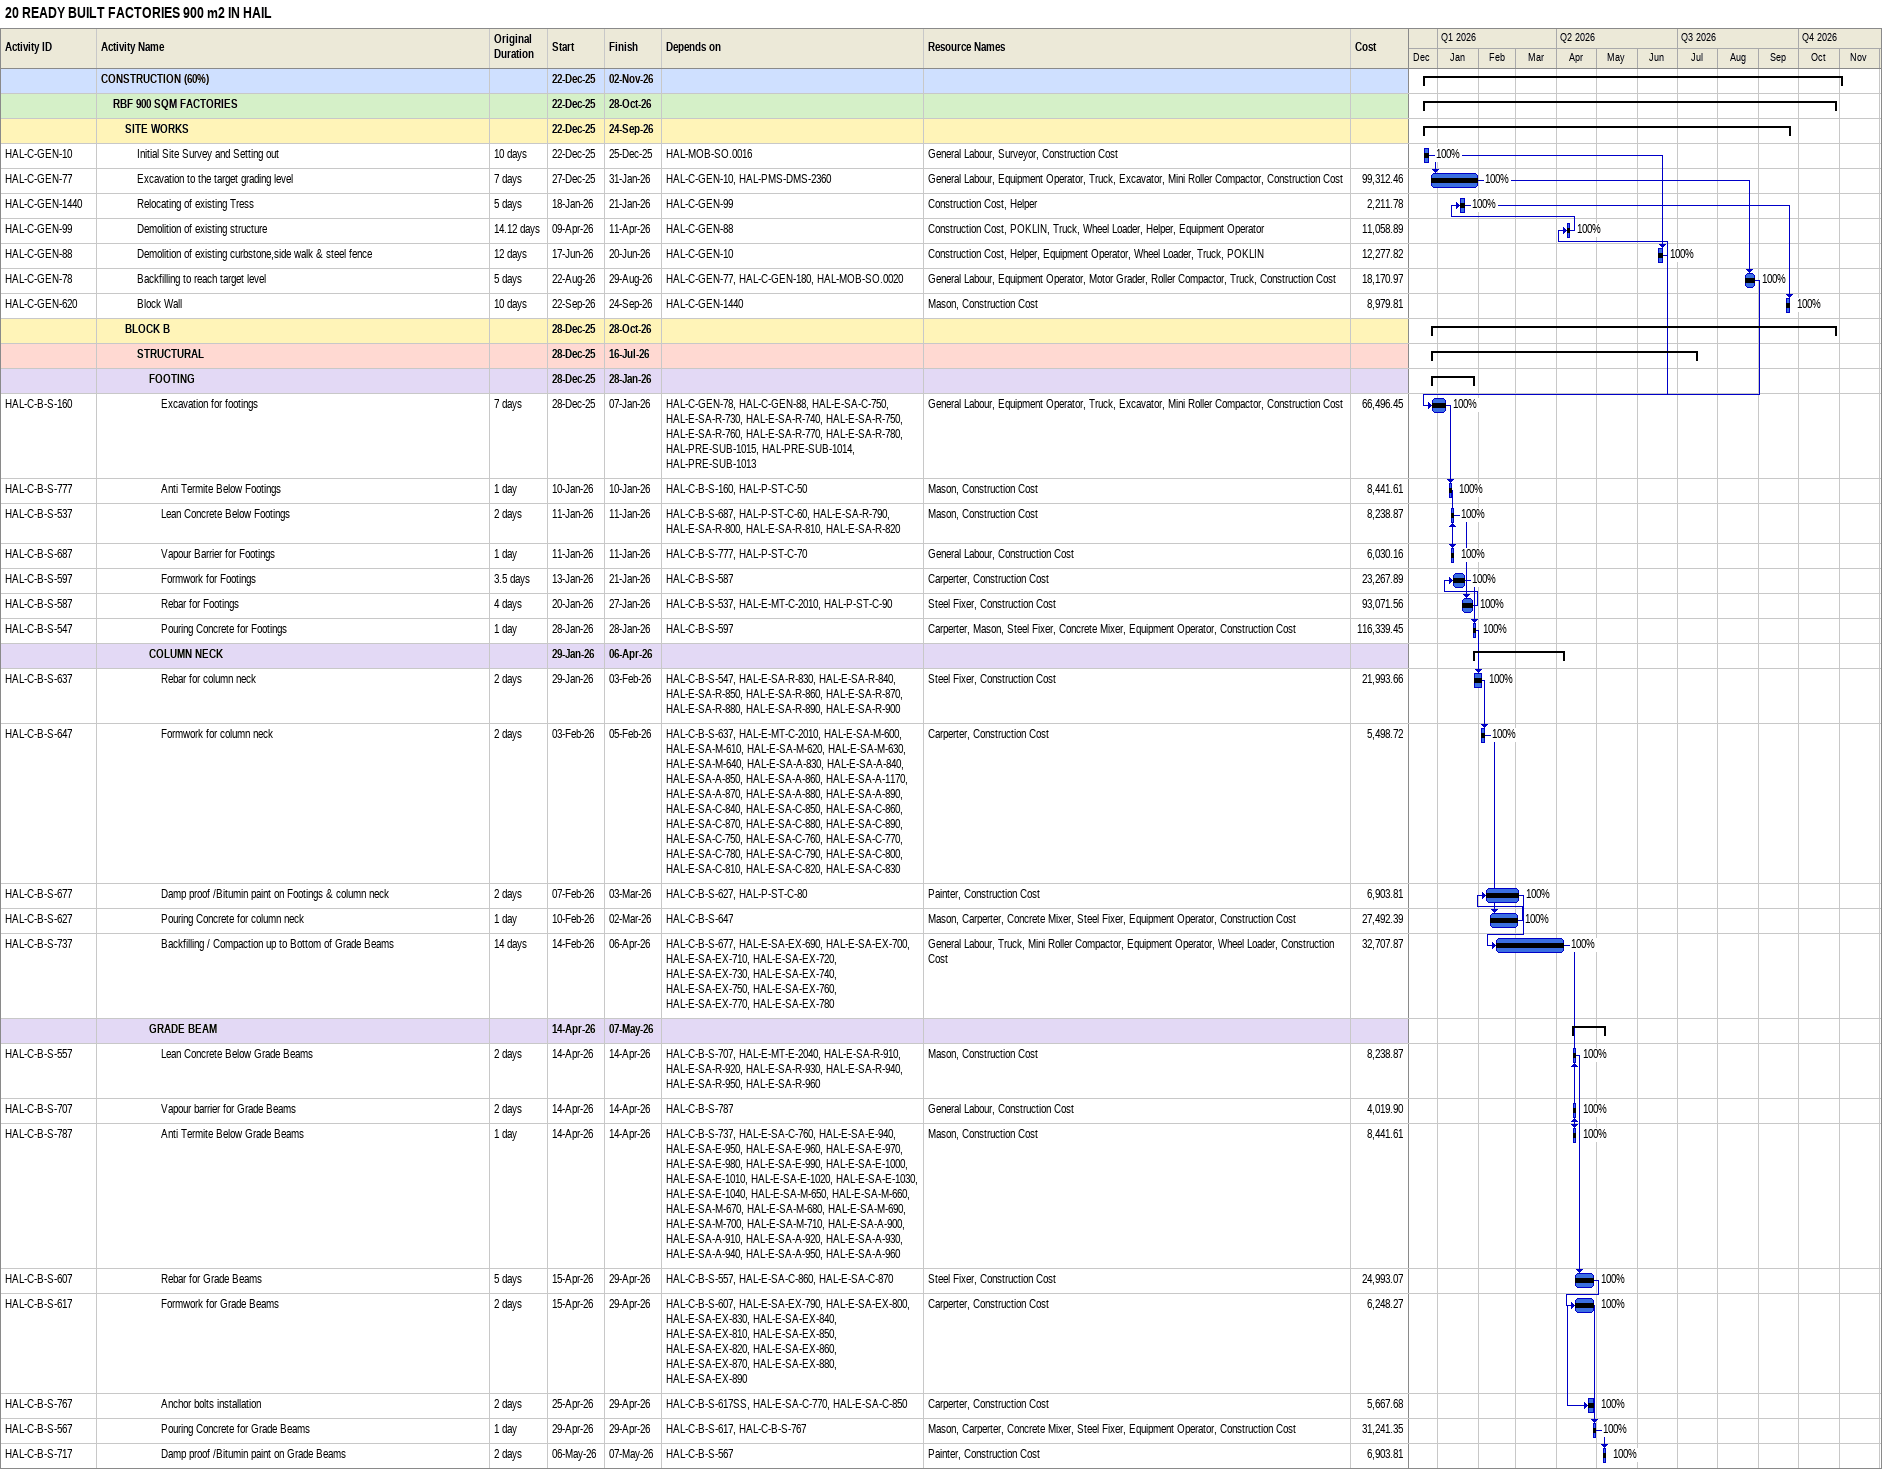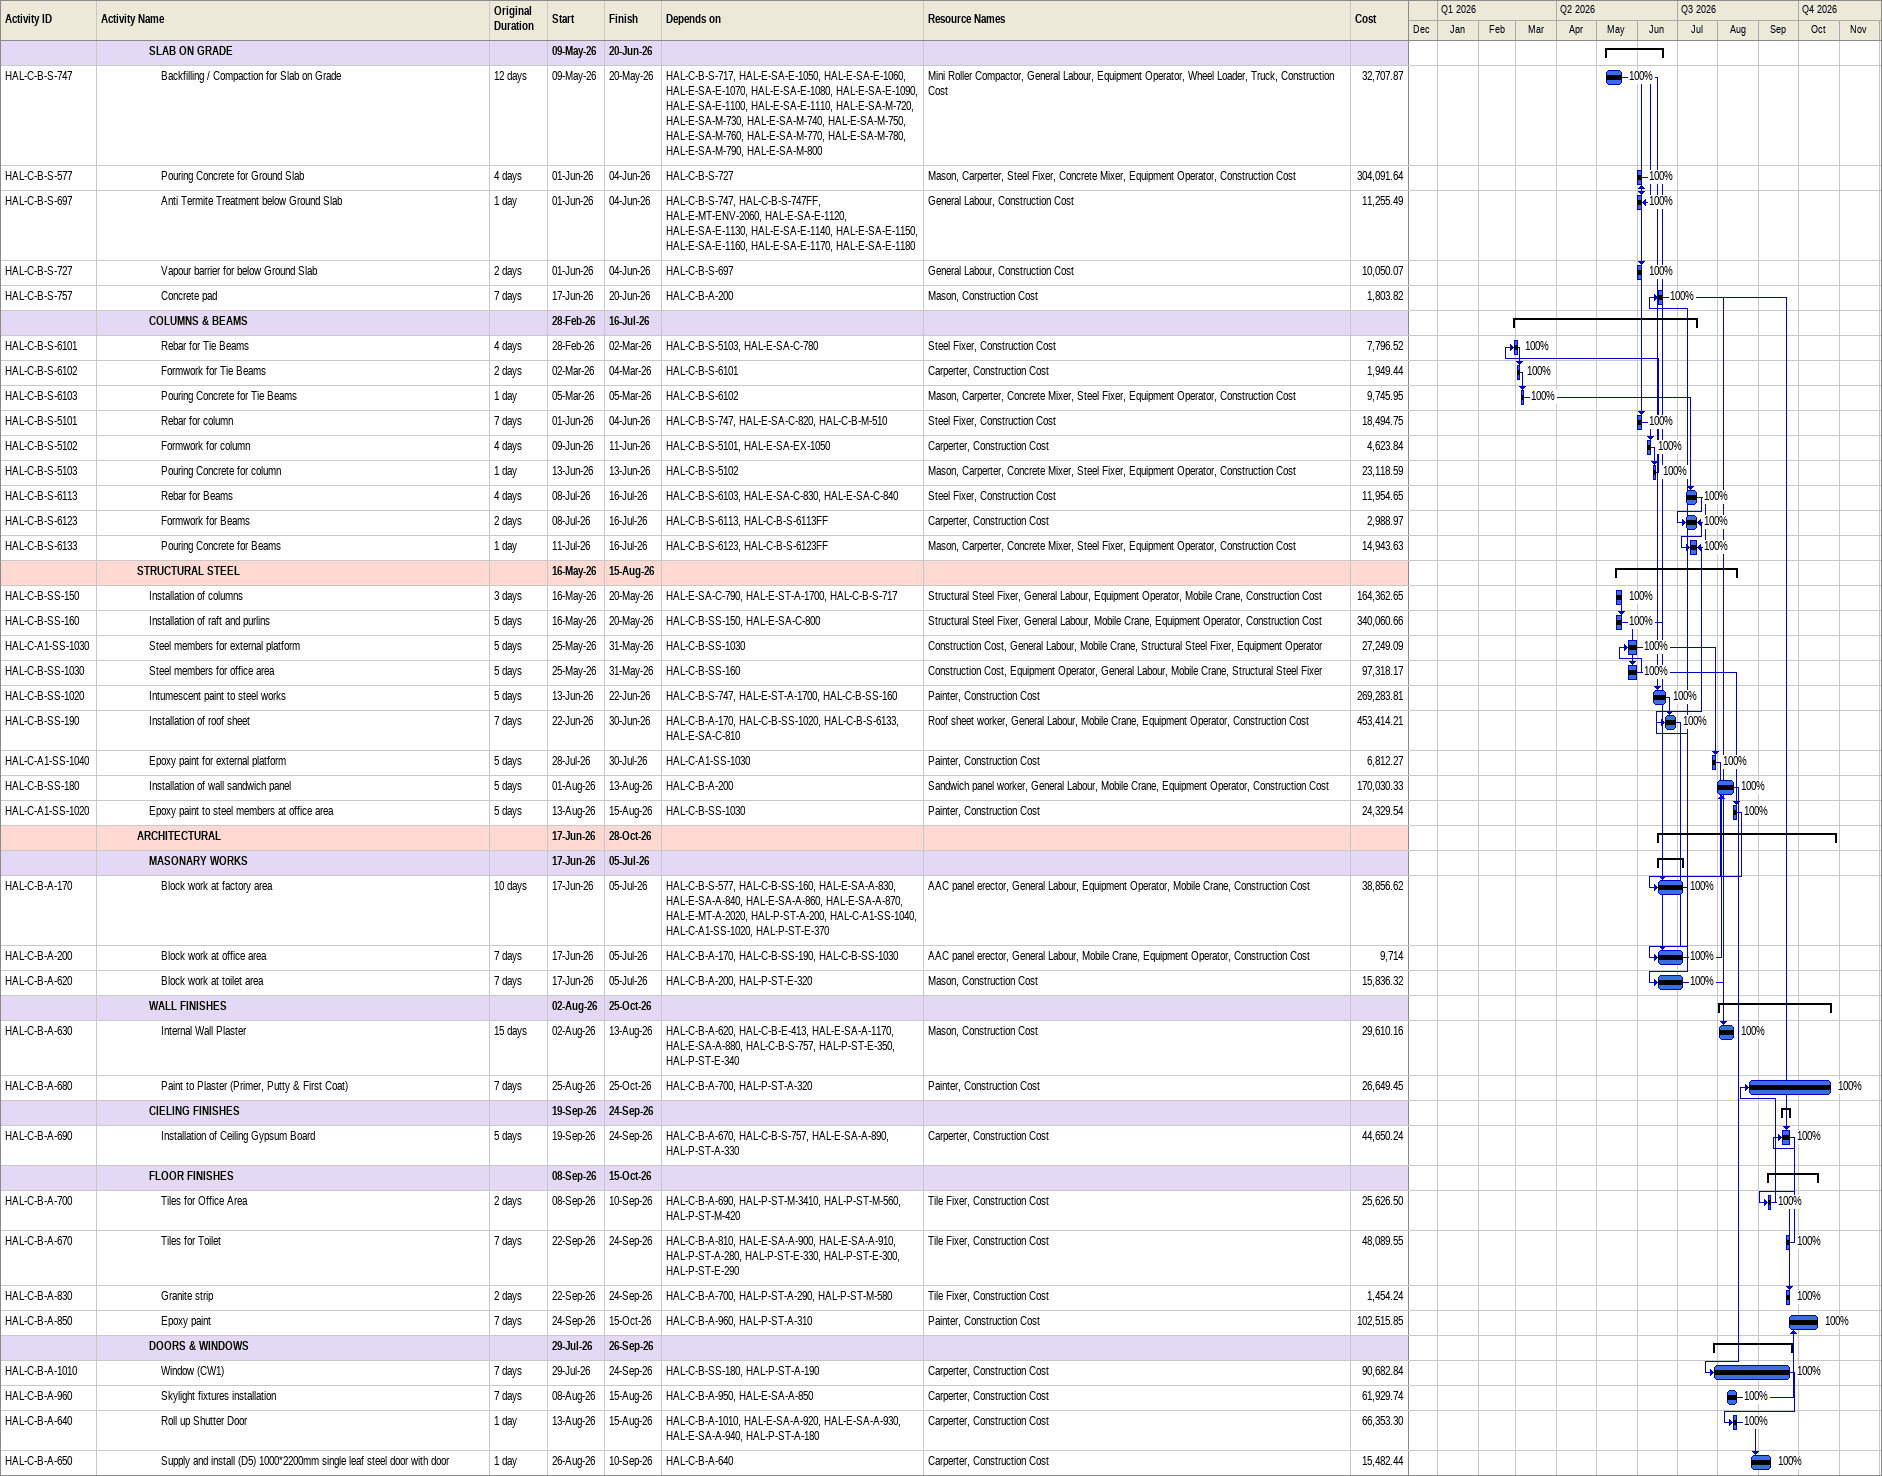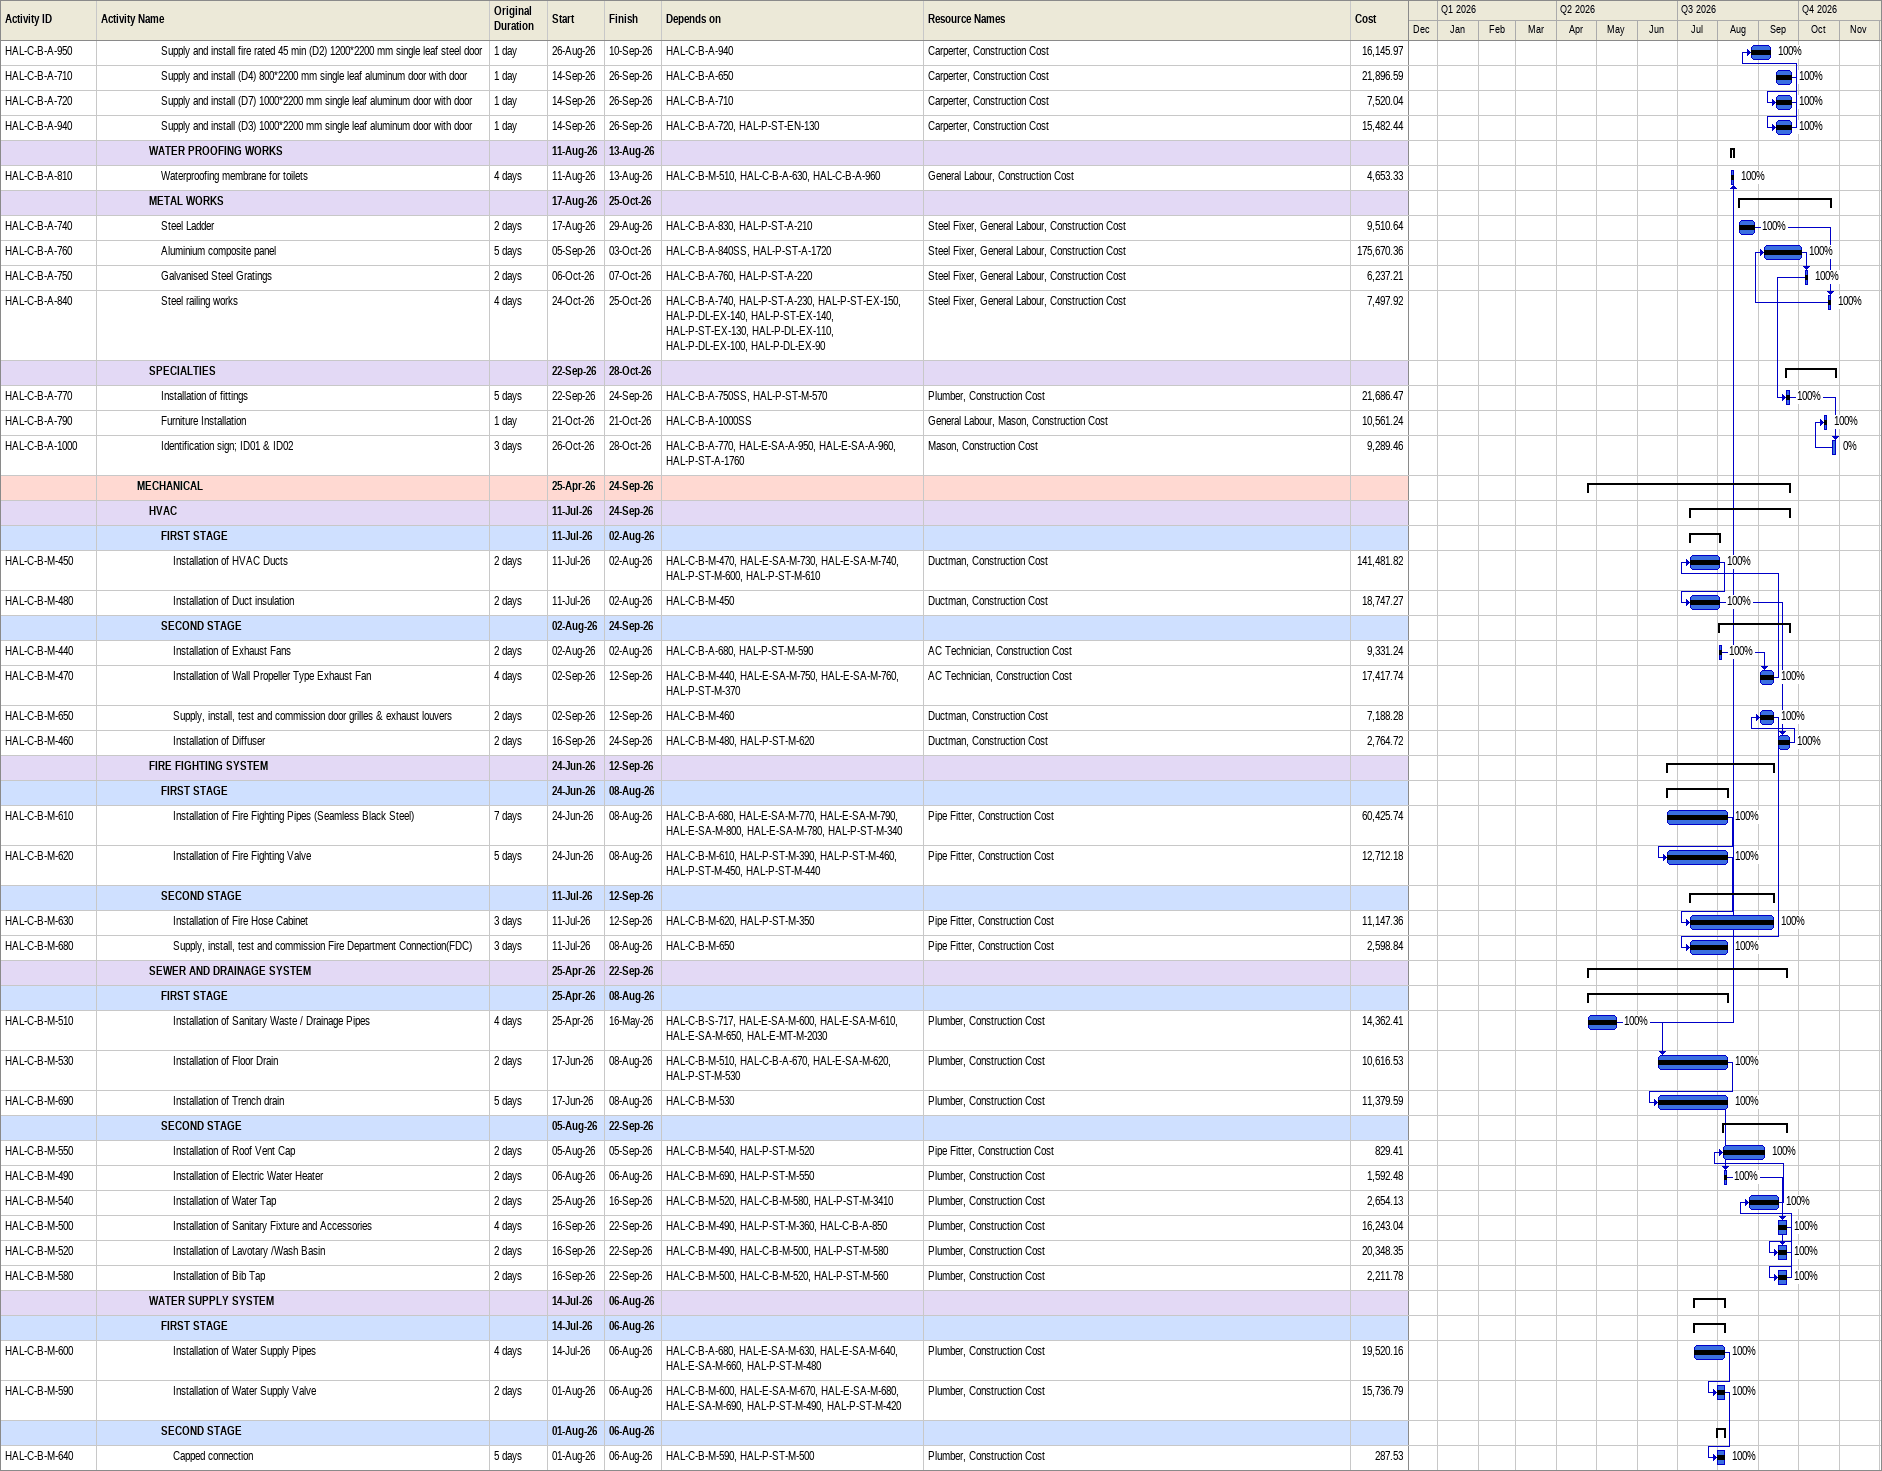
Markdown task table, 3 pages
20 READY BUILT FACTORIES 900 m2 IN HAIL

| ID | Level | Task | Original duration | Start | Finish | Predecessors | Resources | % complete | Cost |
|---|---|---|---|---|---|---|---|---|---|
|  | 1 | **CONSTRUCTION (60%)** |  | 2025-12-22 | 2026-11-02 |  |  |  |  |
|  | 2 | **RBF 900 SQM FACTORIES** |  | 2025-12-22 | 2026-10-28 |  |  |  |  |
|  | 3 | **SITE WORKS** |  | 2025-12-22 | 2026-09-24 |  |  |  |  |
| HAL-C-GEN-10 | 4 | Initial Site Survey and Setting out | 10d | 2025-12-22 | 2025-12-25 | HAL-MOB-SO.0016 | General Labour, Surveyor, Construction Cost | 100 |  |
| HAL-C-GEN-77 | 4 | Excavation to the target grading level | 7d | 2025-12-27 | 2026-01-31 | HAL-C-GEN-10, HAL-PMS-DMS-2360 | General Labour, Equipment Operator, Truck, Excavator, Mini Roller Compactor, Construction Cost | 100 | 99312.46 |
| HAL-C-GEN-1440 | 4 | Relocating of existing Tress | 5d | 2026-01-18 | 2026-01-21 | HAL-C-GEN-99 | Construction Cost, Helper | 100 | 2211.78 |
| HAL-C-GEN-99 | 4 | Demolition of existing structure | 14.12d | 2026-04-09 | 2026-04-11 | HAL-C-GEN-88 | Construction Cost, POKLIN, Truck, Wheel Loader, Helper, Equipment Operator | 100 | 11058.89 |
| HAL-C-GEN-88 | 4 | Demolition of existing curbstone,side walk & steel fence | 12d | 2026-06-17 | 2026-06-20 | HAL-C-GEN-10 | Construction Cost, Helper, Equipment Operator, Wheel Loader, Truck, POKLIN | 100 | 12277.82 |
| HAL-C-GEN-78 | 4 | Backfilling to reach target level | 5d | 2026-08-22 | 2026-08-29 | HAL-C-GEN-77, HAL-C-GEN-180, HAL-MOB-SO.0020 | General Labour, Equipment Operator, Motor Grader, Roller Compactor, Truck, Construction Cost | 100 | 18170.97 |
| HAL-C-GEN-620 | 4 | Block Wall | 10d | 2026-09-22 | 2026-09-24 | HAL-C-GEN-1440 | Mason, Construction Cost | 100 | 8979.81 |
|  | 3 | **BLOCK B** |  | 2025-12-28 | 2026-10-28 |  |  |  |  |
|  | 4 | **STRUCTURAL** |  | 2025-12-28 | 2026-07-16 |  |  |  |  |
|  | 5 | **FOOTING** |  | 2025-12-28 | 2026-01-28 |  |  |  |  |
| HAL-C-B-S-160 | 6 | Excavation for footings | 7d | 2025-12-28 | 2026-01-07 | HAL-C-GEN-78, HAL-C-GEN-88, HAL-E-SA-C-750, HAL-E-SA-R-730, HAL-E-SA-R-740, HAL-E-SA-R-750, HAL-E-SA-R-760, HAL-E-SA-R-770, HAL-E-SA-R-780, HAL-PRE-SUB-1015, HAL-PRE-SUB-1014, HAL-PRE-SUB-1013 | General Labour, Equipment Operator, Truck, Excavator, Mini Roller Compactor, Construction Cost | 100 | 66496.45 |
| HAL-C-B-S-777 | 6 | Anti Termite Below Footings | 1d | 2026-01-10 | 2026-01-10 | HAL-C-B-S-160, HAL-P-ST-C-50 | Mason, Construction Cost | 100 | 8441.61 |
| HAL-C-B-S-537 | 6 | Lean Concrete Below Footings | 2d | 2026-01-11 | 2026-01-11 | HAL-C-B-S-687, HAL-P-ST-C-60, HAL-E-SA-R-790, HAL-E-SA-R-800, HAL-E-SA-R-810, HAL-E-SA-R-820 | Mason, Construction Cost | 100 | 8238.87 |
| HAL-C-B-S-687 | 6 | Vapour Barrier for Footings | 1d | 2026-01-11 | 2026-01-11 | HAL-C-B-S-777, HAL-P-ST-C-70 | General Labour, Construction Cost | 100 | 6030.16 |
| HAL-C-B-S-597 | 6 | Formwork for Footings | 3.5d | 2026-01-13 | 2026-01-21 | HAL-C-B-S-587 | Carperter, Construction Cost | 100 | 23267.89 |
| HAL-C-B-S-587 | 6 | Rebar for Footings | 4d | 2026-01-20 | 2026-01-27 | HAL-C-B-S-537, HAL-E-MT-C-2010, HAL-P-ST-C-90 | Steel Fixer, Construction Cost | 100 | 93071.56 |
| HAL-C-B-S-547 | 6 | Pouring Concrete for Footings | 1d | 2026-01-28 | 2026-01-28 | HAL-C-B-S-597 | Carperter, Mason, Steel Fixer, Concrete Mixer, Equipment Operator, Construction Cost | 100 | 116339.45 |
|  | 5 | **COLUMN NECK** |  | 2026-01-29 | 2026-04-06 |  |  |  |  |
| HAL-C-B-S-637 | 6 | Rebar for column neck | 2d | 2026-01-29 | 2026-02-03 | HAL-C-B-S-547, HAL-E-SA-R-830, HAL-E-SA-R-840, HAL-E-SA-R-850, HAL-E-SA-R-860, HAL-E-SA-R-870, HAL-E-SA-R-880, HAL-E-SA-R-890, HAL-E-SA-R-900 | Steel Fixer, Construction Cost | 100 | 21993.66 |
| HAL-C-B-S-647 | 6 | Formwork for column neck | 2d | 2026-02-03 | 2026-02-05 | HAL-C-B-S-637, HAL-E-MT-C-2010, HAL-E-SA-M-600, HAL-E-SA-M-610, HAL-E-SA-M-620, HAL-E-SA-M-630, HAL-E-SA-M-640, HAL-E-SA-A-830, HAL-E-SA-A-840, HAL-E-SA-A-850, HAL-E-SA-A-860, HAL-E-SA-A-1170, HAL-E-SA-A-870, HAL-E-SA-A-880, HAL-E-SA-A-890, HAL-E-SA-C-840, HAL-E-SA-C-850, HAL-E-SA-C-860, HAL-E-SA-C-870, HAL-E-SA-C-880, HAL-E-SA-C-890, HAL-E-SA-C-750, HAL-E-SA-C-760, HAL-E-SA-C-770, HAL-E-SA-C-780, HAL-E-SA-C-790, HAL-E-SA-C-800, HAL-E-SA-C-810, HAL-E-SA-C-820, HAL-E-SA-C-830 | Carperter, Construction Cost | 100 | 5498.72 |
| HAL-C-B-S-677 | 6 | Damp proof /Bitumin paint on Footings & column neck | 2d | 2026-02-07 | 2026-03-03 | HAL-C-B-S-627, HAL-P-ST-C-80 | Painter, Construction Cost | 100 | 6903.81 |
| HAL-C-B-S-627 | 6 | Pouring Concrete for column neck | 1d | 2026-02-10 | 2026-03-02 | HAL-C-B-S-647 | Mason, Carperter, Concrete Mixer, Steel Fixer, Equipment Operator, Construction Cost | 100 | 27492.39 |
| HAL-C-B-S-737 | 6 | Backfilling / Compaction up to Bottom of Grade Beams | 14d | 2026-02-14 | 2026-04-06 | HAL-C-B-S-677, HAL-E-SA-EX-690, HAL-E-SA-EX-700, HAL-E-SA-EX-710, HAL-E-SA-EX-720, HAL-E-SA-EX-730, HAL-E-SA-EX-740, HAL-E-SA-EX-750, HAL-E-SA-EX-760, HAL-E-SA-EX-770, HAL-E-SA-EX-780 | General Labour, Truck, Mini Roller Compactor, Equipment Operator, Wheel Loader, Construction Cost | 100 | 32707.87 |
|  | 5 | **GRADE BEAM** |  | 2026-04-14 | 2026-05-07 |  |  |  |  |
| HAL-C-B-S-557 | 6 | Lean Concrete Below Grade Beams | 2d | 2026-04-14 | 2026-04-14 | HAL-C-B-S-707, HAL-E-MT-E-2040, HAL-E-SA-R-910, HAL-E-SA-R-920, HAL-E-SA-R-930, HAL-E-SA-R-940, HAL-E-SA-R-950, HAL-E-SA-R-960 | Mason, Construction Cost | 100 | 8238.87 |
| HAL-C-B-S-707 | 6 | Vapour barrier for Grade Beams | 2d | 2026-04-14 | 2026-04-14 | HAL-C-B-S-787 | General Labour, Construction Cost | 100 | 4019.90 |
| HAL-C-B-S-787 | 6 | Anti Termite Below Grade Beams | 1d | 2026-04-14 | 2026-04-14 | HAL-C-B-S-737, HAL-E-SA-C-760, HAL-E-SA-E-940, HAL-E-SA-E-950, HAL-E-SA-E-960, HAL-E-SA-E-970, HAL-E-SA-E-980, HAL-E-SA-E-990, HAL-E-SA-E-1000, HAL-E-SA-E-1010, HAL-E-SA-E-1020, HAL-E-SA-E-1030, HAL-E-SA-E-1040, HAL-E-SA-M-650, HAL-E-SA-M-660, HAL-E-SA-M-670, HAL-E-SA-M-680, HAL-E-SA-M-690, HAL-E-SA-M-700, HAL-E-SA-M-710, HAL-E-SA-A-900, HAL-E-SA-A-910, HAL-E-SA-A-920, HAL-E-SA-A-930, HAL-E-SA-A-940, HAL-E-SA-A-950, HAL-E-SA-A-960 | Mason, Construction Cost | 100 | 8441.61 |
| HAL-C-B-S-607 | 6 | Rebar for Grade Beams | 5d | 2026-04-15 | 2026-04-29 | HAL-C-B-S-557, HAL-E-SA-C-860, HAL-E-SA-C-870 | Steel Fixer, Construction Cost | 100 | 24993.07 |
| HAL-C-B-S-617 | 6 | Formwork for Grade Beams | 2d | 2026-04-15 | 2026-04-29 | HAL-C-B-S-607, HAL-E-SA-EX-790, HAL-E-SA-EX-800, HAL-E-SA-EX-830, HAL-E-SA-EX-840, HAL-E-SA-EX-810, HAL-E-SA-EX-850, HAL-E-SA-EX-820, HAL-E-SA-EX-860, HAL-E-SA-EX-870, HAL-E-SA-EX-880, HAL-E-SA-EX-890 | Carperter, Construction Cost | 100 | 6248.27 |
| HAL-C-B-S-767 | 6 | Anchor bolts installation | 2d | 2026-04-25 | 2026-04-29 | HAL-C-B-S-617SS, HAL-E-SA-C-770, HAL-E-SA-C-850 | Carperter, Construction Cost | 100 | 5667.68 |
| HAL-C-B-S-567 | 6 | Pouring Concrete for Grade Beams | 1d | 2026-04-29 | 2026-04-29 | HAL-C-B-S-617, HAL-C-B-S-767 | Mason, Carperter, Concrete Mixer, Steel Fixer, Equipment Operator, Construction Cost | 100 | 31241.35 |
| HAL-C-B-S-717 | 6 | Damp proof /Bitumin paint on Grade Beams | 2d | 2026-05-06 | 2026-05-07 | HAL-C-B-S-567 | Painter, Construction Cost | 100 | 6903.81 |
|  | 5 | **SLAB ON GRADE** |  | 2026-05-09 | 2026-06-20 |  |  |  |  |
| HAL-C-B-S-747 | 6 | Backfilling / Compaction for Slab on Grade | 12d | 2026-05-09 | 2026-05-20 | HAL-C-B-S-717, HAL-E-SA-E-1050, HAL-E-SA-E-1060, HAL-E-SA-E-1070, HAL-E-SA-E-1080, HAL-E-SA-E-1090, HAL-E-SA-E-1100, HAL-E-SA-E-1110, HAL-E-SA-M-720, HAL-E-SA-M-730, HAL-E-SA-M-740, HAL-E-SA-M-750, HAL-E-SA-M-760, HAL-E-SA-M-770, HAL-E-SA-M-780, HAL-E-SA-M-790, HAL-E-SA-M-800 | Mini Roller Compactor, General Labour, Equipment Operator, Wheel Loader, Truck, Construction Cost | 100 | 32707.87 |
| HAL-C-B-S-577 | 6 | Pouring Concrete for Ground Slab | 4d | 2026-06-01 | 2026-06-04 | HAL-C-B-S-727 | Mason, Carperter, Steel Fixer, Concrete Mixer, Equipment Operator, Construction Cost | 100 | 304091.64 |
| HAL-C-B-S-697 | 6 | Anti Termite Treatment below Ground Slab | 1d | 2026-06-01 | 2026-06-04 | HAL-C-B-S-747, HAL-C-B-S-747FF, HAL-E-MT-ENV-2060, HAL-E-SA-E-1120, HAL-E-SA-E-1130, HAL-E-SA-E-1140, HAL-E-SA-E-1150, HAL-E-SA-E-1160, HAL-E-SA-E-1170, HAL-E-SA-E-1180 | General Labour, Construction Cost | 100 | 11255.49 |
| HAL-C-B-S-727 | 6 | Vapour barrier for below Ground Slab | 2d | 2026-06-01 | 2026-06-04 | HAL-C-B-S-697 | General Labour, Construction Cost | 100 | 10050.07 |
| HAL-C-B-S-757 | 6 | Concrete pad | 7d | 2026-06-17 | 2026-06-20 | HAL-C-B-A-200 | Mason, Construction Cost | 100 | 1803.82 |
|  | 5 | **COLUMNS & BEAMS** |  | 2026-02-28 | 2026-07-16 |  |  |  |  |
| HAL-C-B-S-6101 | 6 | Rebar for Tie Beams | 4d | 2026-02-28 | 2026-03-02 | HAL-C-B-S-5103, HAL-E-SA-C-780 | Steel Fixer, Construction Cost | 100 | 7796.52 |
| HAL-C-B-S-6102 | 6 | Formwork for Tie Beams | 2d | 2026-03-02 | 2026-03-04 | HAL-C-B-S-6101 | Carperter, Construction Cost | 100 | 1949.44 |
| HAL-C-B-S-6103 | 6 | Pouring Concrete for Tie Beams | 1d | 2026-03-05 | 2026-03-05 | HAL-C-B-S-6102 | Mason, Carperter, Concrete Mixer, Steel Fixer, Equipment Operator, Construction Cost | 100 | 9745.95 |
| HAL-C-B-S-5101 | 6 | Rebar for column | 7d | 2026-06-01 | 2026-06-04 | HAL-C-B-S-747, HAL-E-SA-C-820, HAL-C-B-M-510 | Steel Fixer, Construction Cost | 100 | 18494.75 |
| HAL-C-B-S-5102 | 6 | Formwork for column | 4d | 2026-06-09 | 2026-06-11 | HAL-C-B-S-5101, HAL-E-SA-EX-1050 | Carperter, Construction Cost | 100 | 4623.84 |
| HAL-C-B-S-5103 | 6 | Pouring Concrete for column | 1d | 2026-06-13 | 2026-06-13 | HAL-C-B-S-5102 | Mason, Carperter, Concrete Mixer, Steel Fixer, Equipment Operator, Construction Cost | 100 | 23118.59 |
| HAL-C-B-S-6113 | 6 | Rebar for Beams | 4d | 2026-07-08 | 2026-07-16 | HAL-C-B-S-6103, HAL-E-SA-C-830, HAL-E-SA-C-840 | Steel Fixer, Construction Cost | 100 | 11954.65 |
| HAL-C-B-S-6123 | 6 | Formwork for Beams | 2d | 2026-07-08 | 2026-07-16 | HAL-C-B-S-6113, HAL-C-B-S-6113FF | Carperter, Construction Cost | 100 | 2988.97 |
| HAL-C-B-S-6133 | 6 | Pouring Concrete for Beams | 1d | 2026-07-11 | 2026-07-16 | HAL-C-B-S-6123, HAL-C-B-S-6123FF | Mason, Carperter, Concrete Mixer, Steel Fixer, Equipment Operator, Construction Cost | 100 | 14943.63 |
|  | 4 | **STRUCTURAL STEEL** |  | 2026-05-16 | 2026-08-15 |  |  |  |  |
| HAL-C-B-SS-150 | 5 | Installation of columns | 3d | 2026-05-16 | 2026-05-20 | HAL-E-SA-C-790, HAL-E-ST-A-1700, HAL-C-B-S-717 | Structural Steel Fixer, General Labour, Equipment Operator, Mobile Crane, Construction Cost | 100 | 164362.65 |
| HAL-C-B-SS-160 | 5 | Installation of raft and purlins | 5d | 2026-05-16 | 2026-05-20 | HAL-C-B-SS-150, HAL-E-SA-C-800 | Structural Steel Fixer, General Labour, Mobile Crane, Equipment Operator, Construction Cost | 100 | 340060.66 |
| HAL-C-A1-SS-1030 | 5 | Steel members for external platform | 5d | 2026-05-25 | 2026-05-31 | HAL-C-B-SS-1030 | Construction Cost, General Labour, Mobile Crane, Structural Steel Fixer, Equipment Operator | 100 | 27249.09 |
| HAL-C-B-SS-1030 | 5 | Steel members for office area | 5d | 2026-05-25 | 2026-05-31 | HAL-C-B-SS-160 | Construction Cost, Equipment Operator, General Labour, Mobile Crane, Structural Steel Fixer | 100 | 97318.17 |
| HAL-C-B-SS-1020 | 5 | Intumescent paint to steel works | 5d | 2026-06-13 | 2026-06-22 | HAL-C-B-S-747, HAL-E-ST-A-1700, HAL-C-B-SS-160 | Painter, Construction Cost | 100 | 269283.81 |
| HAL-C-B-SS-190 | 5 | Installation of roof sheet | 7d | 2026-06-22 | 2026-06-30 | HAL-C-B-A-170, HAL-C-B-SS-1020, HAL-C-B-S-6133, HAL-E-SA-C-810 | Roof sheet worker, General Labour, Mobile Crane, Equipment Operator, Construction Cost | 100 | 453414.21 |
| HAL-C-A1-SS-1040 | 5 | Epoxy paint for external platform | 5d | 2026-07-28 | 2026-07-30 | HAL-C-A1-SS-1030 | Painter, Construction Cost | 100 | 6812.27 |
| HAL-C-B-SS-180 | 5 | Installation of wall sandwich panel | 5d | 2026-08-01 | 2026-08-13 | HAL-C-B-A-200 | Sandwich panel worker, General Labour, Mobile Crane, Equipment Operator, Construction Cost | 100 | 170030.33 |
| HAL-C-A1-SS-1020 | 5 | Epoxy paint to steel members at office area | 5d | 2026-08-13 | 2026-08-15 | HAL-C-B-SS-1030 | Painter, Construction Cost | 100 | 24329.54 |
|  | 4 | **ARCHITECTURAL** |  | 2026-06-17 | 2026-10-28 |  |  |  |  |
|  | 5 | **MASONARY WORKS** |  | 2026-06-17 | 2026-07-05 |  |  |  |  |
| HAL-C-B-A-170 | 6 | Block work at factory area | 10d | 2026-06-17 | 2026-07-05 | HAL-C-B-S-577, HAL-C-B-SS-160, HAL-E-SA-A-830, HAL-E-SA-A-840, HAL-E-SA-A-860, HAL-E-SA-A-870, HAL-E-MT-A-2020, HAL-P-ST-A-200, HAL-C-A1-SS-1040, HAL-C-A1-SS-1020, HAL-P-ST-E-370 | AAC panel erector, General Labour, Equipment Operator, Mobile Crane, Construction Cost | 100 | 38856.62 |
| HAL-C-B-A-200 | 6 | Block work at office area | 7d | 2026-06-17 | 2026-07-05 | HAL-C-B-A-170, HAL-C-B-SS-190, HAL-C-B-SS-1030 | AAC panel erector, General Labour, Mobile Crane, Equipment Operator, Construction Cost | 100 | 9714 |
| HAL-C-B-A-620 | 6 | Block work at toilet area | 7d | 2026-06-17 | 2026-07-05 | HAL-C-B-A-200, HAL-P-ST-E-320 | Mason, Construction Cost | 100 | 15836.32 |
|  | 5 | **WALL FINISHES** |  | 2026-08-02 | 2026-10-25 |  |  |  |  |
| HAL-C-B-A-630 | 6 | Internal Wall Plaster | 15d | 2026-08-02 | 2026-08-13 | HAL-C-B-A-620, HAL-C-B-E-413, HAL-E-SA-A-1170, HAL-E-SA-A-880, HAL-C-B-S-757, HAL-P-ST-E-350, HAL-P-ST-E-340 | Mason, Construction Cost | 100 | 29610.16 |
| HAL-C-B-A-680 | 6 | Paint to Plaster (Primer, Putty & First Coat) | 7d | 2026-08-25 | 2026-10-25 | HAL-C-B-A-700, HAL-P-ST-A-320 | Painter, Construction Cost | 100 | 26649.45 |
|  | 5 | **CIELING FINISHES** |  | 2026-09-19 | 2026-09-24 |  |  |  |  |
| HAL-C-B-A-690 | 6 | Installation of Ceiling Gypsum Board | 5d | 2026-09-19 | 2026-09-24 | HAL-C-B-A-670, HAL-C-B-S-757, HAL-E-SA-A-890, HAL-P-ST-A-330 | Carperter, Construction Cost | 100 | 44650.24 |
|  | 5 | **FLOOR FINISHES** |  | 2026-09-08 | 2026-10-15 |  |  |  |  |
| HAL-C-B-A-700 | 6 | Tiles for Office Area | 2d | 2026-09-08 | 2026-09-10 | HAL-C-B-A-690, HAL-P-ST-M-3410, HAL-P-ST-M-560, HAL-P-ST-M-420 | Tile Fixer, Construction Cost | 100 | 25626.50 |
| HAL-C-B-A-670 | 6 | Tiles for Toilet | 7d | 2026-09-22 | 2026-09-24 | HAL-C-B-A-810, HAL-E-SA-A-900, HAL-E-SA-A-910, HAL-P-ST-A-280, HAL-P-ST-E-330, HAL-P-ST-E-300, HAL-P-ST-E-290 | Tile Fixer, Construction Cost | 100 | 48089.55 |
| HAL-C-B-A-830 | 6 | Granite strip | 2d | 2026-09-22 | 2026-09-24 | HAL-C-B-A-700, HAL-P-ST-A-290, HAL-P-ST-M-580 | Tile Fixer, Construction Cost | 100 | 1454.24 |
| HAL-C-B-A-850 | 6 | Epoxy paint | 7d | 2026-09-24 | 2026-10-15 | HAL-C-B-A-960, HAL-P-ST-A-310 | Painter, Construction Cost | 100 | 102515.85 |
|  | 5 | **DOORS & WINDOWS** |  | 2026-07-29 | 2026-09-26 |  |  |  |  |
| HAL-C-B-A-1010 | 6 | Window (CW1) | 7d | 2026-07-29 | 2026-09-24 | HAL-C-B-SS-180, HAL-P-ST-A-190 | Carperter, Construction Cost | 100 | 90682.84 |
| HAL-C-B-A-960 | 6 | Skylight fixtures installation | 7d | 2026-08-08 | 2026-08-15 | HAL-C-B-A-950, HAL-E-SA-A-850 | Carperter, Construction Cost | 100 | 61929.74 |
| HAL-C-B-A-640 | 6 | Roll up Shutter Door | 1d | 2026-08-13 | 2026-08-15 | HAL-C-B-A-1010, HAL-E-SA-A-920, HAL-E-SA-A-930, HAL-E-SA-A-940, HAL-P-ST-A-180 | Carperter, Construction Cost | 100 | 66353.30 |
| HAL-C-B-A-650 | 6 | Supply and install (D5) 1000*2200mm single leaf steel door with door | 1d | 2026-08-26 | 2026-09-10 | HAL-C-B-A-640 | Carperter, Construction Cost | 100 | 15482.44 |
| HAL-C-B-A-950 | 6 | Supply and install fire rated 45 min (D2) 1200*2200 mm single leaf steel door | 1d | 2026-08-26 | 2026-09-10 | HAL-C-B-A-940 | Carperter, Construction Cost | 100 | 16145.97 |
| HAL-C-B-A-710 | 6 | Supply and install (D4) 800*2200 mm single leaf aluminum door with door | 1d | 2026-09-14 | 2026-09-26 | HAL-C-B-A-650 | Carperter, Construction Cost | 100 | 21896.59 |
| HAL-C-B-A-720 | 6 | Supply and install (D7) 1000*2200 mm single leaf aluminum door with door | 1d | 2026-09-14 | 2026-09-26 | HAL-C-B-A-710 | Carperter, Construction Cost | 100 | 7520.04 |
| HAL-C-B-A-940 | 6 | Supply and install (D3) 1000*2200 mm single leaf aluminum door with door | 1d | 2026-09-14 | 2026-09-26 | HAL-C-B-A-720, HAL-P-ST-EN-130 | Carperter, Construction Cost | 100 | 15482.44 |
|  | 5 | **WATER PROOFING WORKS** |  | 2026-08-11 | 2026-08-13 |  |  |  |  |
| HAL-C-B-A-810 | 6 | Waterproofing membrane for toilets | 4d | 2026-08-11 | 2026-08-13 | HAL-C-B-M-510, HAL-C-B-A-630, HAL-C-B-A-960 | General Labour, Construction Cost | 100 | 4653.33 |
|  | 5 | **METAL WORKS** |  | 2026-08-17 | 2026-10-25 |  |  |  |  |
| HAL-C-B-A-740 | 6 | Steel Ladder | 2d | 2026-08-17 | 2026-08-29 | HAL-C-B-A-830, HAL-P-ST-A-210 | Steel Fixer, General Labour, Construction Cost | 100 | 9510.64 |
| HAL-C-B-A-760 | 6 | Aluminium composite panel | 5d | 2026-09-05 | 2026-10-03 | HAL-C-B-A-840SS, HAL-P-ST-A-1720 | Steel Fixer, General Labour, Construction Cost | 100 | 175670.36 |
| HAL-C-B-A-750 | 6 | Galvanised Steel Gratings | 2d | 2026-10-06 | 2026-10-07 | HAL-C-B-A-760, HAL-P-ST-A-220 | Steel Fixer, General Labour, Construction Cost | 100 | 6237.21 |
| HAL-C-B-A-840 | 6 | Steel railing works | 4d | 2026-10-24 | 2026-10-25 | HAL-C-B-A-740, HAL-P-ST-A-230, HAL-P-ST-EX-150, HAL-P-DL-EX-140, HAL-P-ST-EX-140, HAL-P-ST-EX-130, HAL-P-DL-EX-110, HAL-P-DL-EX-100, HAL-P-DL-EX-90 | Steel Fixer, General Labour, Construction Cost | 100 | 7497.92 |
|  | 5 | **SPECIALTIES** |  | 2026-09-22 | 2026-10-28 |  |  |  |  |
| HAL-C-B-A-770 | 6 | Installation of fittings | 5d | 2026-09-22 | 2026-09-24 | HAL-C-B-A-750SS, HAL-P-ST-M-570 | Plumber, Construction Cost | 100 | 21686.47 |
| HAL-C-B-A-790 | 6 | Furniture Installation | 1d | 2026-10-21 | 2026-10-21 | HAL-C-B-A-1000SS | General Labour, Mason, Construction Cost | 100 | 10561.24 |
| HAL-C-B-A-1000 | 6 | Identification sign; ID01 & ID02 | 3d | 2026-10-26 | 2026-10-28 | HAL-C-B-A-770, HAL-E-SA-A-950, HAL-E-SA-A-960, HAL-P-ST-A-1760 | Mason, Construction Cost | 0 | 9289.46 |
|  | 4 | **MECHANICAL** |  | 2026-04-25 | 2026-09-24 |  |  |  |  |
|  | 5 | **HVAC** |  | 2026-07-11 | 2026-09-24 |  |  |  |  |
|  | 6 | **FIRST STAGE** |  | 2026-07-11 | 2026-08-02 |  |  |  |  |
| HAL-C-B-M-450 | 7 | Installation of HVAC Ducts | 2d | 2026-07-11 | 2026-08-02 | HAL-C-B-M-470, HAL-E-SA-M-730, HAL-E-SA-M-740, HAL-P-ST-M-600, HAL-P-ST-M-610 | Ductman, Construction Cost | 100 | 141481.82 |
| HAL-C-B-M-480 | 7 | Installation of Duct insulation | 2d | 2026-07-11 | 2026-08-02 | HAL-C-B-M-450 | Ductman, Construction Cost | 100 | 18747.27 |
|  | 6 | **SECOND STAGE** |  | 2026-08-02 | 2026-09-24 |  |  |  |  |
| HAL-C-B-M-440 | 7 | Installation of Exhaust Fans | 2d | 2026-08-02 | 2026-08-02 | HAL-C-B-A-680, HAL-P-ST-M-590 | AC Technician, Construction Cost | 100 | 9331.24 |
| HAL-C-B-M-470 | 7 | Installation of Wall Propeller Type Exhaust Fan | 4d | 2026-09-02 | 2026-09-12 | HAL-C-B-M-440, HAL-E-SA-M-750, HAL-E-SA-M-760, HAL-P-ST-M-370 | AC Technician, Construction Cost | 100 | 17417.74 |
| HAL-C-B-M-650 | 7 | Supply, install, test and commission door grilles & exhaust louvers | 2d | 2026-09-02 | 2026-09-12 | HAL-C-B-M-460 | Ductman, Construction Cost | 100 | 7188.28 |
| HAL-C-B-M-460 | 7 | Installation of Diffuser | 2d | 2026-09-16 | 2026-09-24 | HAL-C-B-M-480, HAL-P-ST-M-620 | Ductman, Construction Cost | 100 | 2764.72 |
|  | 5 | **FIRE FIGHTING SYSTEM** |  | 2026-06-24 | 2026-09-12 |  |  |  |  |
|  | 6 | **FIRST STAGE** |  | 2026-06-24 | 2026-08-08 |  |  |  |  |
| HAL-C-B-M-610 | 7 | Installation of Fire Fighting Pipes (Seamless Black Steel) | 7d | 2026-06-24 | 2026-08-08 | HAL-C-B-A-680, HAL-E-SA-M-770, HAL-E-SA-M-790, HAL-E-SA-M-800, HAL-E-SA-M-780, HAL-P-ST-M-340 | Pipe Fitter, Construction Cost | 100 | 60425.74 |
| HAL-C-B-M-620 | 7 | Installation of Fire Fighting Valve | 5d | 2026-06-24 | 2026-08-08 | HAL-C-B-M-610, HAL-P-ST-M-390, HAL-P-ST-M-460, HAL-P-ST-M-450, HAL-P-ST-M-440 | Pipe Fitter, Construction Cost | 100 | 12712.18 |
|  | 6 | **SECOND STAGE** |  | 2026-07-11 | 2026-09-12 |  |  |  |  |
| HAL-C-B-M-630 | 7 | Installation of Fire Hose Cabinet | 3d | 2026-07-11 | 2026-09-12 | HAL-C-B-M-620, HAL-P-ST-M-350 | Pipe Fitter, Construction Cost | 100 | 11147.36 |
| HAL-C-B-M-680 | 7 | Supply, install, test and commission Fire Department Connection(FDC) | 3d | 2026-07-11 | 2026-08-08 | HAL-C-B-M-650 | Pipe Fitter, Construction Cost | 100 | 2598.84 |
|  | 5 | **SEWER AND DRAINAGE SYSTEM** |  | 2026-04-25 | 2026-09-22 |  |  |  |  |
|  | 6 | **FIRST STAGE** |  | 2026-04-25 | 2026-08-08 |  |  |  |  |
| HAL-C-B-M-510 | 7 | Installation of Sanitary Waste / Drainage Pipes | 4d | 2026-04-25 | 2026-05-16 | HAL-C-B-S-717, HAL-E-SA-M-600, HAL-E-SA-M-610, HAL-E-SA-M-650, HAL-E-MT-M-2030 | Plumber, Construction Cost | 100 | 14362.41 |
| HAL-C-B-M-530 | 7 | Installation of Floor Drain | 2d | 2026-06-17 | 2026-08-08 | HAL-C-B-M-510, HAL-C-B-A-670, HAL-E-SA-M-620, HAL-P-ST-M-530 | Plumber, Construction Cost | 100 | 10616.53 |
| HAL-C-B-M-690 | 7 | Installation of Trench drain | 5d | 2026-06-17 | 2026-08-08 | HAL-C-B-M-530 | Plumber, Construction Cost | 100 | 11379.59 |
|  | 6 | **SECOND STAGE** |  | 2026-08-05 | 2026-09-22 |  |  |  |  |
| HAL-C-B-M-550 | 7 | Installation of Roof Vent Cap | 2d | 2026-08-05 | 2026-09-05 | HAL-C-B-M-540, HAL-P-ST-M-520 | Pipe Fitter, Construction Cost | 100 | 829.41 |
| HAL-C-B-M-490 | 7 | Installation of Electric Water Heater | 2d | 2026-08-06 | 2026-08-06 | HAL-C-B-M-690, HAL-P-ST-M-550 | Plumber, Construction Cost | 100 | 1592.48 |
| HAL-C-B-M-540 | 7 | Installation of Water Tap | 2d | 2026-08-25 | 2026-09-16 | HAL-C-B-M-520, HAL-C-B-M-580, HAL-P-ST-M-3410 | Plumber, Construction Cost | 100 | 2654.13 |
| HAL-C-B-M-500 | 7 | Installation of Sanitary Fixture and Accessories | 4d | 2026-09-16 | 2026-09-22 | HAL-C-B-M-490, HAL-P-ST-M-360, HAL-C-B-A-850 | Plumber, Construction Cost | 100 | 16243.04 |
| HAL-C-B-M-520 | 7 | Installation of Lavotary /Wash Basin | 2d | 2026-09-16 | 2026-09-22 | HAL-C-B-M-490, HAL-C-B-M-500, HAL-P-ST-M-580 | Plumber, Construction Cost | 100 | 20348.35 |
| HAL-C-B-M-580 | 7 | Installation of Bib Tap | 2d | 2026-09-16 | 2026-09-22 | HAL-C-B-M-500, HAL-C-B-M-520, HAL-P-ST-M-560 | Plumber, Construction Cost | 100 | 2211.78 |
|  | 5 | **WATER SUPPLY SYSTEM** |  | 2026-07-14 | 2026-08-06 |  |  |  |  |
|  | 6 | **FIRST STAGE** |  | 2026-07-14 | 2026-08-06 |  |  |  |  |
| HAL-C-B-M-600 | 7 | Installation of Water Supply Pipes | 4d | 2026-07-14 | 2026-08-06 | HAL-C-B-A-680, HAL-E-SA-M-630, HAL-E-SA-M-640, HAL-E-SA-M-660, HAL-P-ST-M-480 | Plumber, Construction Cost | 100 | 19520.16 |
| HAL-C-B-M-590 | 7 | Installation of Water Supply Valve | 2d | 2026-08-01 | 2026-08-06 | HAL-C-B-M-600, HAL-E-SA-M-670, HAL-E-SA-M-680, HAL-E-SA-M-690, HAL-P-ST-M-490, HAL-P-ST-M-420 | Plumber, Construction Cost | 100 | 15736.79 |
|  | 6 | **SECOND STAGE** |  | 2026-08-01 | 2026-08-06 |  |  |  |  |
| HAL-C-B-M-640 | 7 | Capped connection | 5d | 2026-08-01 | 2026-08-06 | HAL-C-B-M-590, HAL-P-ST-M-500 | Plumber, Construction Cost | 100 | 287.53 |
